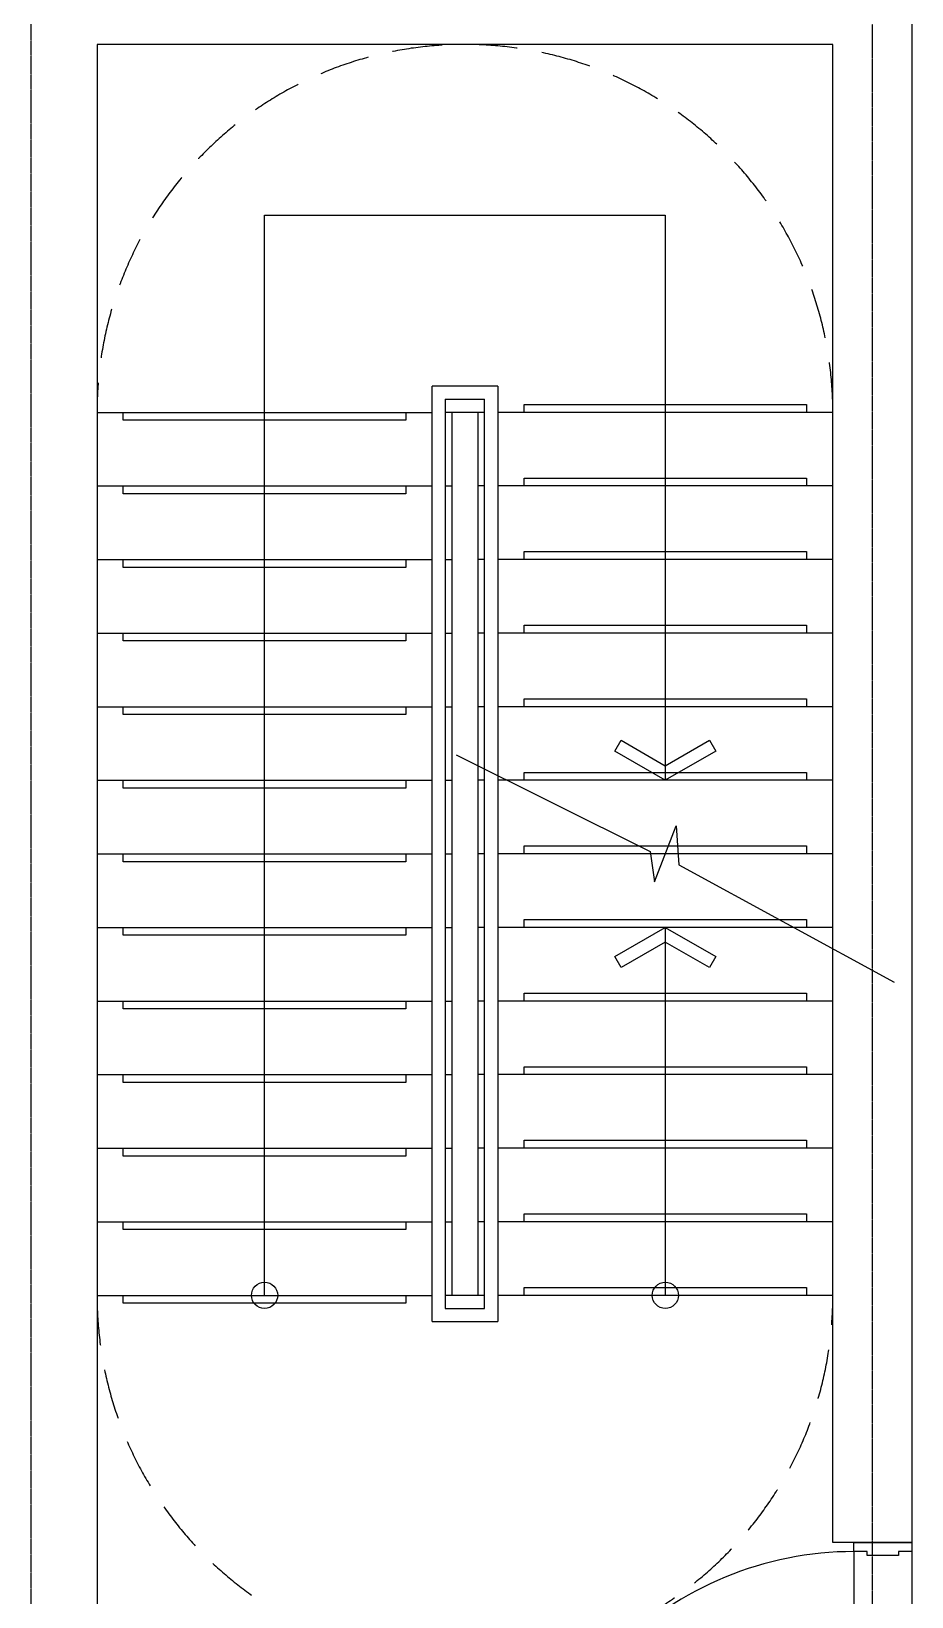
# Model space of a CAD drawing. Header units: millimetres. Extents: x -179076 to 173472, y -18667 to 271134.
# Drawn here: x -145937 to -142587, y 199161 to 205117 of the extents above; entities that cross this region are included whole.
import ezdxf
from ezdxf.enums import TextEntityAlignment as Align

# ---------------------------------------------------------------- set-up
doc = ezdxf.new("R2010")
doc.units = ezdxf.units.MM
doc.linetypes.add('X-CORE_21F$0$CENTER2', pattern=[1.125, 0.75, -0.125, 0.125, -0.125])
doc.linetypes.add('X-CORE_21F$0$HIDDEN', pattern=[9.525, 6.35, -3.175])
doc.layers.get('0').update_dxf_attribs({"lineweight": 20})
doc.layers.get('Defpoints').update_dxf_attribs({"color": 151, "lineweight": 9})
for name, color, linetype in [('X-CORE_21F$0$A-CEN2', 8, 'X-CORE_21F$0$CENTER2'), ('X-CORE_21F$0$A-CON', 2, 'Continuous'), ('X-CORE_21F$0$A-DOOR', 4, 'Continuous'), ('X-CORE_21F$0$A-DOORF', 9, 'Continuous'), ('X-CORE_21F$0$A-ELE4', 8, 'Continuous'), ('X-CORE_21F$0$A-HR', 6, 'Continuous'), ('X-CORE_21F$0$A-STR', 4, 'Continuous'), ('X-CORE_21F$0$A-SYM', 7, 'Continuous')]:
    doc.layers.add(name, color=color, linetype=linetype)
doc.styles.add('X-CORE_21F$0$X-PLAN$0$Standard', font='')
doc.styles.get('X-CORE_21F$0$X-PLAN$0$Standard').set_extended_font_data('DotumChe')

# ---------------------------------------------------------------- blocks, each defined once
blk = doc.blocks.new('X-CORE_21F$0$SD-1350-220')
at = {"layer": 'X-CORE_21F$0$A-DOOR'}
for points in [[(35, 25), (80, 25), (80, 1305), (35, 1305)], [(0, -195), (35, -195), (35, -145), (50, -145), (50, -25), (35, -25), (35, 25), (0, 25)], [(1350, -195), (1315, -195), (1315, -145), (1300, -145), (1300, -25), (1315, -25), (1315, 25), (1350, 25)]]:
    blk.add_lwpolyline(points, close=True, dxfattribs=at)
at = {"layer": 'X-CORE_21F$0$A-DOORF'}
blk.add_arc((35, 25), 1280, 359.98932, 90, dxfattribs=at)
at = {"layer": 'X-CORE_21F$0$A-ELE4'}
for p, q in [((1315, 25), (35, 25)), ((1315, -195), (35, -195))]:
    blk.add_line(p, q, dxfattribs=at)
at = {"layer": 'Defpoints', "linetype": 'Continuous', "style": 'X-CORE_21F$0$X-PLAN$0$Standard', "text_generation_flag": 6}
blk.add_text('SD-1350-220', height=37.5, rotation=180, dxfattribs=at).set_placement((251.5, -91.3), align=Align.MIDDLE)

msp = doc.modelspace()

# ---------------------------------------------------------------- linework, layer by layer
at = {"layer": 'X-CORE_21F$0$A-CEN2'}
for p, q in [((-145937.3, 197767.5), (-145937.3, 209667.5)), ((-142737.3, 209667.5), (-142737.3, 197767.5))]:
    msp.add_line(p, q, dxfattribs=at)
at = {"layer": 'X-CORE_21F$0$A-CON', "ltscale": 10}
for p, q in [((-142587.3, 209417.5), (-142587.3, 199367.5)), ((-142887.3, 205067.5), (-145687.3, 205067.5)), ((-145687.3, 205067.5), (-145687.3, 198017.5)), ((-142887.3, 199367.5), (-142887.3, 205067.5)), ((-142587.3, 199367.5), (-142887.3, 199367.5))]:
    msp.add_line(p, q, dxfattribs=at)
at = {"layer": 'X-CORE_21F$0$A-ELE4'}
for points in [[(-144512.3, 203667.5), (-144512.3, 203637.5), (-145587.3, 203637.5), (-145587.3, 203667.5)], [(-144062.3, 203667.5), (-144062.3, 203697.5), (-142987.3, 203697.5), (-142987.3, 203667.5)], [(-144512.3, 203387.5), (-144512.3, 203357.5), (-145587.3, 203357.5), (-145587.3, 203387.5)], [(-144062.3, 203387.5), (-144062.3, 203417.5), (-142987.3, 203417.5), (-142987.3, 203387.5)], [(-144062.3, 203107.5), (-144062.3, 203137.5), (-142987.3, 203137.5), (-142987.3, 203107.5)], [(-144512.3, 203107.5), (-144512.3, 203077.5), (-145587.3, 203077.5), (-145587.3, 203107.5)], [(-144512.3, 202827.5), (-144512.3, 202797.5), (-145587.3, 202797.5), (-145587.3, 202827.5)], [(-144062.3, 202827.5), (-144062.3, 202857.5), (-142987.3, 202857.5), (-142987.3, 202827.5)], [(-144512.3, 202547.5), (-144512.3, 202517.5), (-145587.3, 202517.5), (-145587.3, 202547.5)], [(-144062.3, 202547.5), (-144062.3, 202577.5), (-142987.3, 202577.5), (-142987.3, 202547.5)], [(-144062.3, 202267.5), (-144062.3, 202297.5), (-142987.3, 202297.5), (-142987.3, 202267.5)], [(-144512.3, 202267.5), (-144512.3, 202237.5), (-145587.3, 202237.5), (-145587.3, 202267.5)], [(-144062.3, 201987.5), (-144062.3, 202017.5), (-142987.3, 202017.5), (-142987.3, 201987.5)], [(-144512.3, 201987.5), (-144512.3, 201957.5), (-145587.3, 201957.5), (-145587.3, 201987.5)], [(-144512.3, 201707.5), (-144512.3, 201677.5), (-145587.3, 201677.5), (-145587.3, 201707.5)], [(-144062.3, 201707.5), (-144062.3, 201737.5), (-142987.3, 201737.5), (-142987.3, 201707.5)], [(-144062.3, 201427.5), (-144062.3, 201457.5), (-142987.3, 201457.5), (-142987.3, 201427.5)], [(-144512.3, 201427.5), (-144512.3, 201397.5), (-145587.3, 201397.5), (-145587.3, 201427.5)], [(-144062.3, 201147.5), (-144062.3, 201177.5), (-142987.3, 201177.5), (-142987.3, 201147.5)], [(-144512.3, 201147.5), (-144512.3, 201117.5), (-145587.3, 201117.5), (-145587.3, 201147.5)], [(-144512.3, 200867.5), (-144512.3, 200837.5), (-145587.3, 200837.5), (-145587.3, 200867.5)], [(-144062.3, 200867.5), (-144062.3, 200897.5), (-142987.3, 200897.5), (-142987.3, 200867.5)], [(-144512.3, 200587.5), (-144512.3, 200557.5), (-145587.3, 200557.5), (-145587.3, 200587.5)], [(-144062.3, 200587.5), (-144062.3, 200617.5), (-142987.3, 200617.5), (-142987.3, 200587.5)], [(-144062.3, 200307.5), (-144062.3, 200337.5), (-142987.3, 200337.5), (-142987.3, 200307.5)], [(-144512.3, 200307.5), (-144512.3, 200277.5), (-145587.3, 200277.5), (-145587.3, 200307.5)]]:
    msp.add_lwpolyline(points, dxfattribs=at)
at = {"layer": 'X-CORE_21F$0$A-HR'}
for p, q in [((-144412.3, 200207.5), (-144412.3, 203767.5)), ((-144162.3, 203767.5), (-144412.3, 203767.5)), ((-144362.3, 203717.5), (-144362.3, 200257.5)), ((-144362.3, 203717.5), (-144212.3, 203717.5)), ((-144212.3, 200257.5), (-144212.3, 203717.5)), ((-144162.3, 203767.5), (-144162.3, 200207.5)), ((-144412.3, 200207.5), (-144162.3, 200207.5)), ((-144362.3, 200257.5), (-144212.3, 200257.5))]:
    msp.add_line(p, q, dxfattribs=at)
at = {"layer": 'X-CORE_21F$0$A-STR'}
for p, q in [((-145687.3, 203667.5), (-144412.3, 203667.5)), ((-144212.3, 203667.5), (-144362.3, 203667.5)), ((-144337.3, 203667.5), (-144337.3, 200307.5)), ((-144237.3, 200307.5), (-144237.3, 203667.5)), ((-142887.3, 203667.5), (-144162.3, 203667.5)), ((-145687.3, 203387.5), (-144412.3, 203387.5)), ((-144362.3, 203387.5), (-144337.3, 203387.5)), ((-144212.3, 203387.5), (-144237.3, 203387.5)), ((-142887.3, 203387.5), (-144162.3, 203387.5)), ((-145687.3, 203107.5), (-144412.3, 203107.5)), ((-144362.3, 203107.5), (-144337.3, 203107.5)), ((-144212.3, 203107.5), (-144237.3, 203107.5)), ((-142887.3, 203107.5), (-144162.3, 203107.5)), ((-145687.3, 202827.5), (-144412.3, 202827.5)), ((-144362.3, 202827.5), (-144337.3, 202827.5)), ((-144212.3, 202827.5), (-144237.3, 202827.5)), ((-142887.3, 202827.5), (-144162.3, 202827.5)), ((-145687.3, 202547.5), (-144412.3, 202547.5)), ((-144362.3, 202547.5), (-144337.3, 202547.5)), ((-144212.3, 202547.5), (-144237.3, 202547.5)), ((-142887.3, 202547.5), (-144162.3, 202547.5)), ((-145687.3, 202267.5), (-144412.3, 202267.5)), ((-144362.3, 202267.5), (-144337.3, 202267.5)), ((-144212.3, 202267.5), (-144237.3, 202267.5)), ((-142887.3, 202267.5), (-144162.3, 202267.5)), ((-145687.3, 201987.5), (-144412.3, 201987.5)), ((-144362.3, 201987.5), (-144337.3, 201987.5)), ((-144212.3, 201987.5), (-144237.3, 201987.5)), ((-142887.3, 201987.5), (-144162.3, 201987.5)), ((-145687.3, 201707.5), (-144412.3, 201707.5)), ((-144362.3, 201707.5), (-144337.3, 201707.5)), ((-144212.3, 201707.5), (-144237.3, 201707.5)), ((-142887.3, 201707.5), (-144162.3, 201707.5)), ((-145687.3, 201427.5), (-144412.3, 201427.5)), ((-144362.3, 201427.5), (-144337.3, 201427.5)), ((-144212.3, 201427.5), (-144237.3, 201427.5)), ((-142887.3, 201427.5), (-144162.3, 201427.5)), ((-145687.3, 201147.5), (-144412.3, 201147.5)), ((-144362.3, 201147.5), (-144337.3, 201147.5)), ((-144212.3, 201147.5), (-144237.3, 201147.5)), ((-142887.3, 201147.5), (-144162.3, 201147.5)), ((-145687.3, 200867.5), (-144412.3, 200867.5)), ((-144362.3, 200867.5), (-144337.3, 200867.5)), ((-144212.3, 200867.5), (-144237.3, 200867.5)), ((-142887.3, 200867.5), (-144162.3, 200867.5)), ((-145687.3, 200587.5), (-144412.3, 200587.5)), ((-144362.3, 200587.5), (-144337.3, 200587.5)), ((-144212.3, 200587.5), (-144237.3, 200587.5)), ((-142887.3, 200587.5), (-144162.3, 200587.5)), ((-145687.3, 200307.5), (-144412.3, 200307.5)), ((-144237.3, 200307.5), (-144362.3, 200307.5)), ((-144212.3, 200307.5), (-144237.3, 200307.5)), ((-142887.3, 200307.5), (-144162.3, 200307.5))]:
    msp.add_line(p, q, dxfattribs=at)
at = {"layer": 'X-CORE_21F$0$A-STR', "color": 8, "linetype": 'X-CORE_21F$0$HIDDEN', "ltscale": 30}
for centre, start, end in [((-144287.3, 203667.5), 0, 180), ((-144287.3, 200307.5), 180, 0)]:
    msp.add_arc(centre, 1400, start, end, dxfattribs=at)
at = {"layer": 'X-CORE_21F$0$A-SYM'}
for points in [[(-145049.8, 200307.5), (-145049.8, 204417.5), (-143524.8, 204417.5), (-143524.8, 202267.5)], [(-144321.2, 202363.9), (-143582.8, 201996.8), (-143566.3, 201881), (-143483.3, 202094), (-143473.4, 201945.9), (-142654.2, 201499.4)], [(-143524.8, 201707.5), (-143524.8, 200307.5)]]:
    msp.add_lwpolyline(points, dxfattribs=at)
for points in [[(-143716.8, 202378.3), (-143692.8, 202419.9), (-143524.8, 202322.9), (-143356.8, 202419.9), (-143332.8, 202378.3), (-143524.8, 202267.5)], [(-143332.8, 201596.6), (-143356.8, 201555), (-143524.8, 201652), (-143692.8, 201555), (-143716.8, 201596.6), (-143524.8, 201707.5)]]:
    msp.add_lwpolyline(points, close=True, dxfattribs=at)
for centre in [(-145049.8, 200307.5), (-143524.8, 200307.5)]:
    msp.add_circle(centre, 50, dxfattribs=at)

# ---------------------------------------------------------------- block references
at = {"rotation": 90}
msp.add_blockref('X-CORE_21F$0$SD-1350-220', (-142782.3, 198017.5), dxfattribs=at)

doc.saveas('drawing.dxf')
